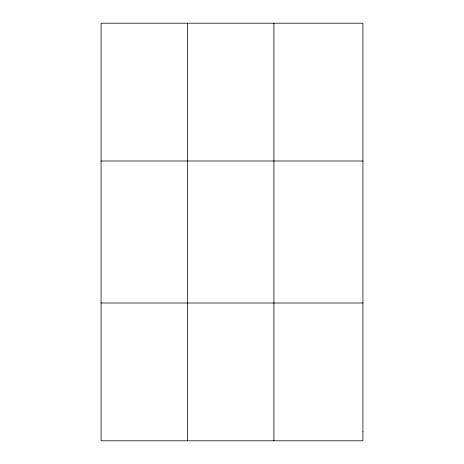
<?xml version="1.0" encoding="UTF-8"?>
<svg xmlns="http://www.w3.org/2000/svg" width="464" height="464" viewBox="0 0 464 464"><rect width="100%" height="100%" fill="white"/><g stroke="black" fill="none" stroke-linecap="round" stroke-linejoin="round"><path stroke-width="0.7" d="M187.485 440.8L187.485 23.2M273.899 440.8L273.899 23.2M101.065 161.008L362.935 161.008M101.065 302.992L362.935 302.992M362.935 431.613L362.935 440.8L101.065 440.8L101.065 23.2L362.935 23.2L362.935 431.613"/></g></svg>
